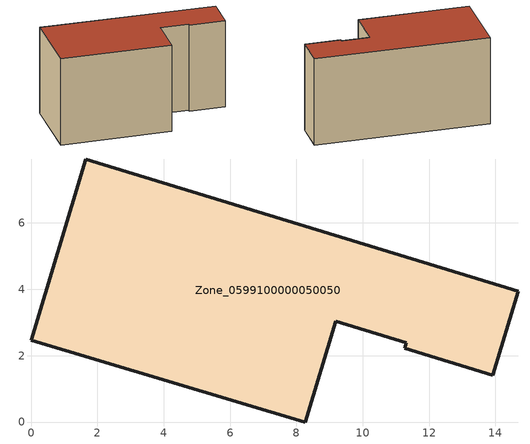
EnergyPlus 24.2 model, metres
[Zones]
Zone_0599100000050050
 floor ground (C_G): 11.31,2.39 9.19,3.03 8.27,0 0,2.47 1.64,7.93 14.69,3.94 13.92,1.41 11.26,2.22 z0
 wall outside (C_F): 9.19,3.03 11.31,2.39 11.26,2.22 13.92,1.41 14.69,3.94 1.64,7.93 0,2.47 8.27,0 9.19,3.03 z0:7.12
 roof outside (C_R): 13.92,1.41 14.69,3.94 1.64,7.93 0,2.47 8.27,0 9.19,3.03 11.31,2.39 11.26,2.22 z7.12
[BUILDING]
Pand.0599100000050050: North Axis=0; Terrain=City; Loads Convergence Tolerance Value=0.04; Temperature Convergence Tolerance Value=0.4; Solar Distribution=FullExterior; Maximum Number of Warmup Days=25; Minimum Number of Warmup Days=1
[Site:Location]
Rotterdam.The.Hague.AP_ZH_NLD Design_Conditions: Latitude=51.96; Longitude=4.45; Time Zone=1; Elevation=-4.5
[SITE:GROUNDTEMPERATURE:BUILDINGSURFACE]
18, 18, 18, 18, 18, 18, 18, 18, 18, 18, 18, 18
[MATERIAL] Thermal Absorptance=0.9; Solar Absorptance=0.7; Visible Absorptance=0.7
Name | Roughness | Thickness | Conductivity | Density | Specific Heat
G.TC.1975-1991 | MediumSmooth | 0.15 | 0.288461 | 540 | 1210
F.TC.1975-1991 | Rough | 0.3 | 0.230769 | 1920 | 840
R.TC.1975-1991 | MediumRough | 0.2 | 0.153846 | 1500 | 1000
[CONSTRUCTION]
C_G: G.TC.1975-1991
C_F: F.TC.1975-1991
C_R: R.TC.1975-1991
[ZONE]
Zone_0599100000050050: Type=1; Multiplier=1; Ceiling Height=Autocalculate; Volume=Autocalculate; Floor Area=autocalculate; Part of Total Floor Area=Yes
[ZONEINFILTRATION:DESIGNFLOWRATE]
Infil_Zone_0599100000050050: Zone or ZoneList or Space or SpaceList=Zone_0599100000050050; Schedule=AlwaysOn; Design Flow Rate Calculation Method=Flow/Area; Flow Rate per Floor Area=0.003; Constant Term Coefficient=1; Temperature Term Coefficient=0; Velocity Term Coefficient=0; Velocity Squared Term Coefficient=0
[HVACTEMPLATE:ZONE:IDEALLOADSAIRSYSTEM]
Zone_0599100000050050: Maximum Heating Supply Air Temperature=50; Minimum Cooling Supply Air Temperature=13; Maximum Heating Supply Air Humidity Ratio=0.0156; Minimum Cooling Supply Air Humidity Ratio=0.0077; Heating Limit=NoLimit; Cooling Limit=NoLimit; Dehumidification Control Type=ConstantSensibleHeatRatio; Cooling Sensible Heat Ratio=0.7; Dehumidification Setpoint=60; Humidification Control Type=None; Humidification Setpoint=30; Outdoor Air Method=None; Outdoor Air Flow Rate per Person=0.00944; Outdoor Air Flow Rate per Zone Floor Area=0; Outdoor Air Flow Rate per Zone=0; Demand Controlled Ventilation Type=None; Outdoor Air Economizer Type=NoEconomizer; Heat Recovery Type=None; Sensible Heat Recovery Effectiveness=0.7; Latent Heat Recovery Effectiveness=0.65
[ZONECONTROL:THERMOSTAT]
ThermostatControl_Zone_0599100000050050: Zone or ZoneList=Zone_0599100000050050; Control Type Schedule=DualSetpointControlType; Control 1=Thermostat_Zone_0599100000050050; Temperature Difference Between Cutout And Setpoint=0
[THERMOSTATSETPOINT:DUALSETPOINT]
Thermostat_Zone_0599100000050050: Heating Setpoint Temperature Schedule=HeatingSetpoint_Zone_0599100000050050; Cooling Setpoint Temperature Schedule=CoolingSetpoint_Zone_0599100000050050
[SCHEDULE:COMPACT]
HeatingSetpoint_Zone_0599100000050050: Through: 12/31, For: AllDays, Until: 24:00, 21
CoolingSetpoint_Zone_0599100000050050: Through: 12/31, For: AllDays, Until: 24:00, 24
DualSetpointControlType: Through: 12/31, For: AllDays, Until: 24:00, 4
AlwaysOn: Through: 12/31, For: AllDays, Until: 24:00, 1
